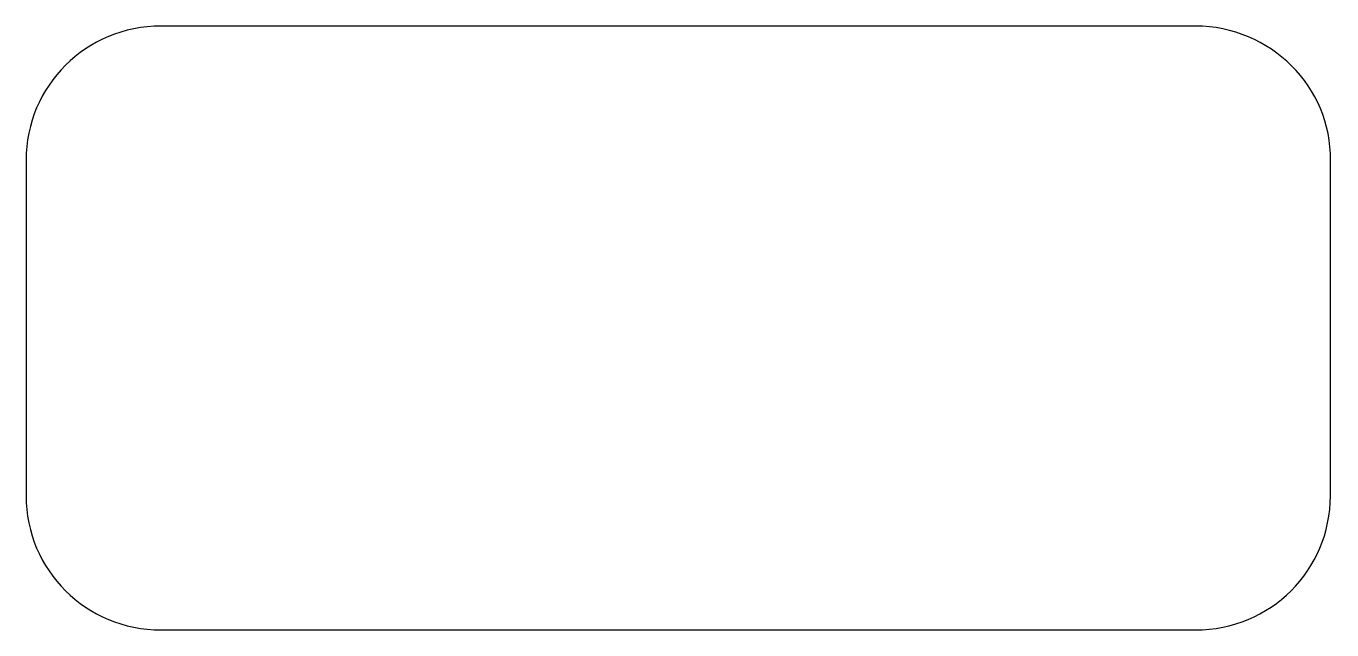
# Model space of a CAD drawing. Extents: x 0.1 to 100, y 53.6 to 99.9.
import ezdxf

# ---------------------------------------------------------------- set-up
doc = ezdxf.new("R2010")
doc.units = 0
doc.layers.add('Layer_1', color=7, linetype='CONTINUOUS')

msp = doc.modelspace()

# ---------------------------------------------------------------- linework, layer by layer
at = {"layer": 'Layer_1', "color": 7}
for p, q in [((19.162055, 99.867347), (10.449757, 99.867347)), ((20.42302, 99.867347), (19.162055, 99.867347)), ((59.014438, 99.867347), (20.42302, 99.867347)), ((79.574836, 99.867347), (59.014438, 99.867347)), ((80.835824, 99.867347), (79.574836, 99.867347)), ((89.548124, 99.867347), (80.835824, 99.867347)), ((89.548124, 99.867347), (89.548124, 99.867347)), ((0.132588, 89.596488), (0.132588, 63.919388)), ((99.865293, 63.919388), (99.865293, 89.596488)), ((10.449757, 53.648556), (19.162055, 53.648556)), ((19.162055, 53.648556), (20.42302, 53.648556)), ((20.42302, 53.648556), (79.574836, 53.648556)), ((79.574836, 53.648556), (80.835824, 53.648556)), ((80.835824, 53.648556), (89.548124, 53.648556))]:
    msp.add_line(p, q, dxfattribs=at)
for points in [[(10.449757, 99.867347), (4.718008, 99.867347), (0.132588, 95.302521), (0.132588, 89.596488)], [(99.865293, 89.596488), (99.979926, 95.1884), (95.279873, 99.867347), (89.548124, 99.867347)], [(0.132588, 63.919388), (0.132588, 58.21338), (4.718008, 53.648556), (10.449757, 53.648556)], [(89.548124, 53.648556), (95.279873, 53.648556), (99.865293, 58.21338), (99.865293, 63.919388)]]:
    msp.add_open_spline(points, degree=3, dxfattribs=at)

doc.saveas('drawing.dxf')
